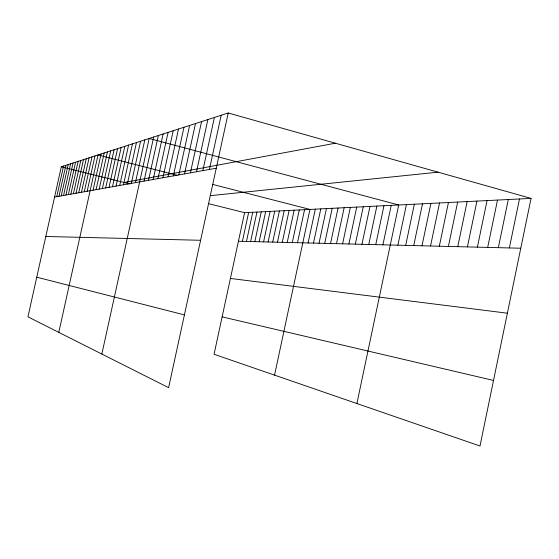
<?xml version="1.0" encoding="UTF-8"?>
<svg xmlns="http://www.w3.org/2000/svg" width="559" height="559" viewBox="0 0 559 559"><rect width="100%" height="100%" fill="white"/><g stroke="black" fill="none" stroke-linecap="round" stroke-linejoin="round"><path stroke-width="0.84" d="M477.379 247.155L487.05 200.59M487.686 247.406L497.503 200.066M498.342 247.672L508.306 199.528M509.368 247.944L519.479 198.969M531.05 198.396L479.999 446.005L214.055 354.259L244.604 212.672L531.05 198.396L228.233 112.995L61.308 166.785L27.95 316.827L168.615 387.673L228.233 112.995M430.535 245.995L439.542 202.959M439.325 246.212L448.458 202.512M448.395 246.435L457.653 202.051M457.751 246.666L467.142 201.582M467.408 246.903L476.932 201.093M375.739 244.639L383.949 205.726M382.915 244.821L391.23 205.363M356.901 403.542L398.714 204.992L149.19 138.464L101.857 354.05M397.882 245.191L406.414 204.608M405.687 245.38L414.338 204.21M413.73 245.583L422.492 203.804M422.003 245.785L430.891 203.385M324.709 243.382L332.179 208.311M330.53 243.521L338.083 208.011M336.497 243.675L344.141 207.71M342.618 243.822L350.346 207.403M348.9 243.976L356.719 207.082M355.342 244.136L363.259 206.76M361.959 244.304L369.974 206.425M368.758 244.472L376.871 206.082M272.722 242.096L279.409 210.939M277.453 242.215L284.21 210.701M282.288 242.333L289.115 210.457M287.235 242.452L294.139 210.205M292.301 242.578L299.282 209.946M297.493 242.711L304.55 209.688M274.546 375.131L309.945 209.415L212.455 184.358M308.086 242.969L315.304 209.15M313.494 243.102L320.789 208.877M319.035 243.242L326.414 208.598M242.41 241.348L248.636 212.469M246.47 241.446L252.759 212.266M250.607 241.551L256.958 212.057M254.841 241.656L261.256 211.84M259.166 241.761L265.644 211.623M263.582 241.872L270.137 211.4M268.103 241.984L274.721 211.169M184.512 173.891L195.496 123.546M190.402 172.843L201.568 121.589M196.502 171.753L207.871 119.556M202.84 170.621L214.404 117.453M209.415 169.454L221.189 115.266M131.316 183.373L140.575 141.238M135.425 182.646L144.816 139.876M144.019 181.109L153.69 137.018M148.519 180.305L158.344 135.516M153.166 179.481L163.137 133.971M157.966 178.621L168.091 132.378M162.921 177.741L173.206 130.729M168.049 176.826L178.496 129.024M173.346 175.882L183.967 127.256M178.831 174.904L189.634 125.433M78.714 192.757L86.247 158.749M81.46 192.268L89.084 157.834M84.276 191.765L91.99 156.897M87.162 191.248L94.974 155.933M58.8 332.36L98.035 154.948L176.972 175.24M93.073 190.193L101.081 153.97M96.099 189.655L104.212 152.963M99.209 189.103L107.419 151.929M102.395 188.53L110.71 150.867M105.672 187.95L114.092 149.777M109.033 187.349L117.565 148.659M112.492 186.734L121.135 147.506M116.041 186.098L124.804 146.325M119.696 185.448L128.584 145.109M123.462 184.777L132.462 143.859M127.326 184.086L136.459 142.566M56.752 196.67L63.551 166.058M58.968 196.272L65.85 165.324M61.238 195.874L68.198 164.563M63.565 195.454L70.595 163.794M65.941 195.035L73.054 162.997M68.38 194.595L75.57 162.187M70.867 194.155L78.141 161.362M73.418 193.7L80.775 160.51M76.031 193.232L83.48 159.636M124.224 182.534L335.365 143.209M54.579 197.061L216.249 168.231M210.212 195.678L438.067 172.172M45.817 236.478L200.604 240.286M238.441 241.25L520.778 248.224M230.413 278.445L507.383 313.201M222.126 316.869L493.52 380.448M61.308 166.785L129.905 183.96M208.542 203.644L244.604 212.672M36.761 277.194L184.414 314.899"/></g></svg>
